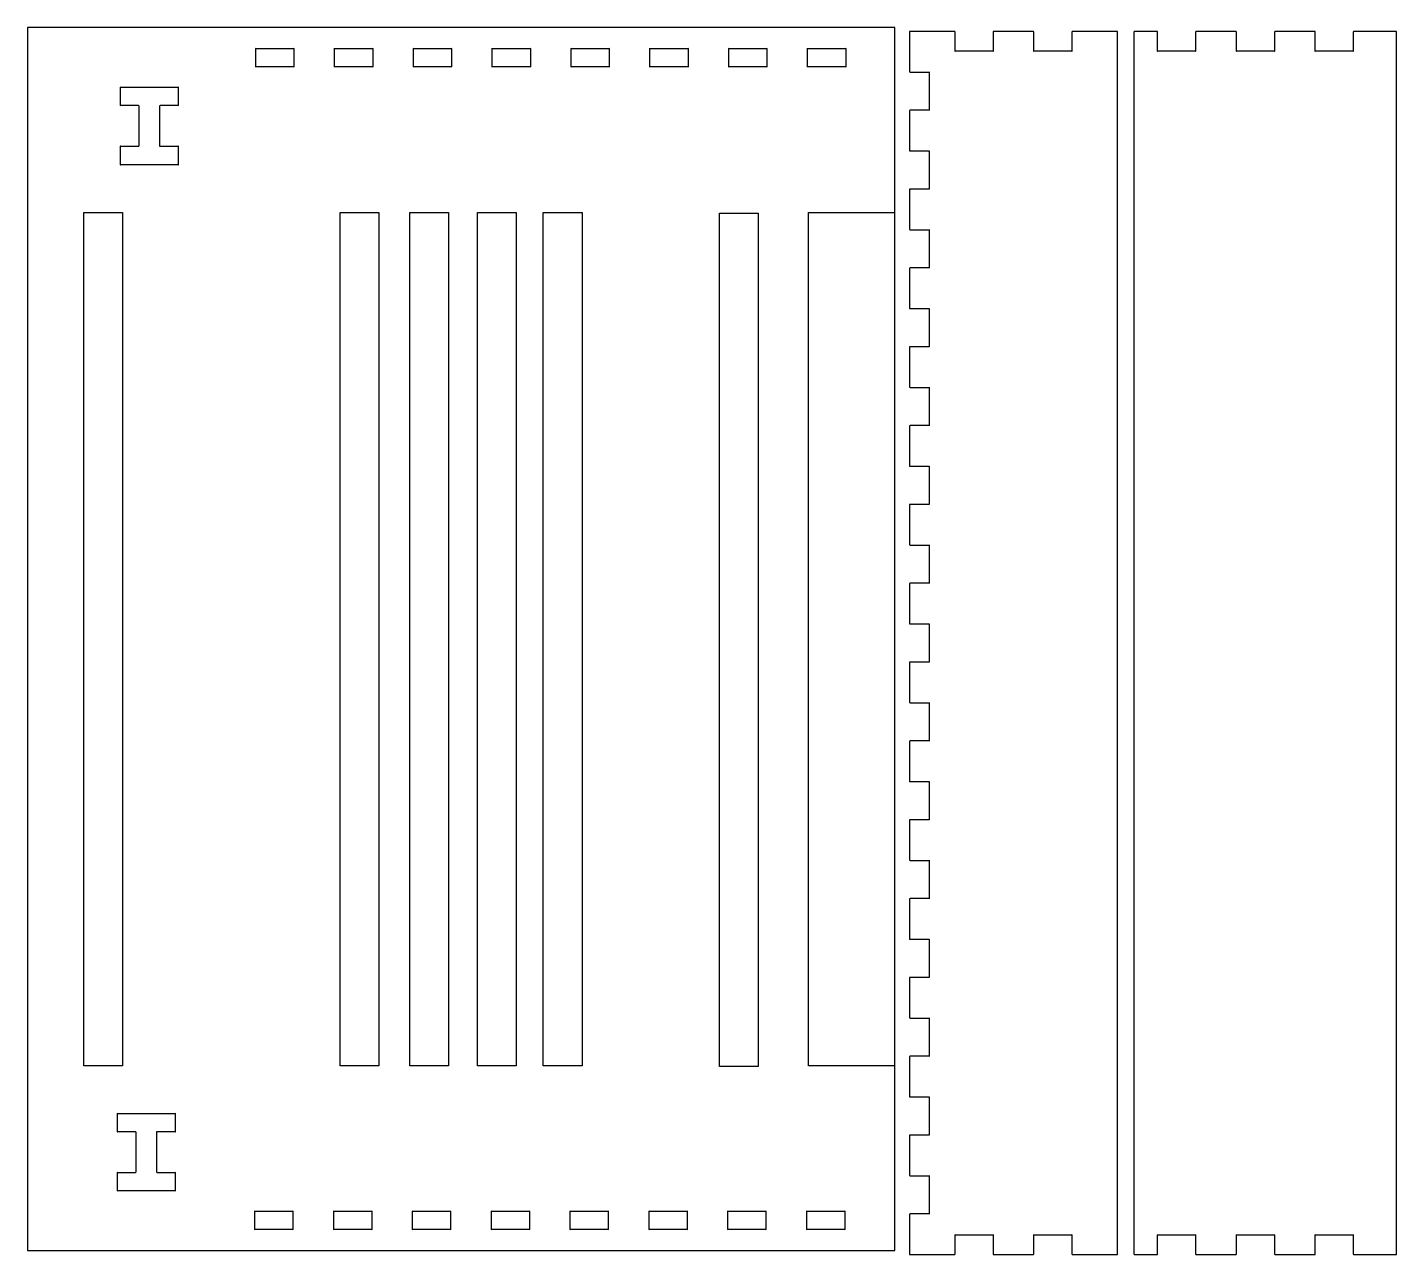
# Model space of a CAD drawing. Extents: x 10 to 462, y 22 to 354.
# Drawn here: x 15 to 223.4, y 167.6 to 354.4 of the extents above; entities that cross this region are included whole.
import ezdxf

# ---------------------------------------------------------------- set-up
doc = ezdxf.new("R2010")
doc.units = 0
doc.layers.get('0').update_dxf_attribs({"linetype": 'CONTINUOUS'})

msp = doc.modelspace()

# ---------------------------------------------------------------- linework, layer by layer
at = {"color": 7}
for p, q in [((146.929586, 354.425304), (15.07959, 354.425304)), ((14.97959, 354.325304), (14.97959, 351.325304)), ((147.029586, 351.325304), (147.029586, 354.325304)), ((149.236266, 353.72058), (149.236266, 350.72058)), ((156.086266, 353.82058), (149.336266, 353.82058)), ((156.186266, 350.82058), (156.186266, 353.72058)), ((161.986266, 353.72058), (161.986266, 350.82058)), ((168.086266, 353.82058), (162.086266, 353.82058)), ((168.186266, 350.82058), (168.186266, 353.72058)), ((173.986266, 353.72058), (173.986266, 350.82058)), ((180.836265, 353.82058), (174.086266, 353.82058)), ((180.936265, 350.72058), (180.936265, 353.72058)), ((183.427135, 353.72058), (183.427135, 350.72058)), ((186.917135, 353.82058), (183.527135, 353.82058)), ((187.017135, 350.82058), (187.017135, 353.72058)), ((192.817135, 353.72058), (192.817135, 350.82058)), ((198.917135, 353.82058), (192.917135, 353.82058)), ((199.017135, 350.82058), (199.017135, 353.72058)), ((204.817135, 353.72058), (204.817135, 350.82058)), ((210.917135, 353.82058), (204.917135, 353.82058)), ((211.017135, 350.82058), (211.017135, 353.72058)), ((216.817135, 353.72058), (216.817135, 350.82058)), ((220.307134, 353.82058), (216.917135, 353.82058)), ((223.307134, 353.82058), (220.307134, 353.82058)), ((223.407134, 350.72058), (223.407134, 353.72058)), ((14.97959, 351.325304), (14.97959, 171.325309)), ((147.029586, 171.325309), (147.029586, 351.325304)), ((149.236266, 350.72058), (149.236266, 347.72058)), ((161.986266, 350.82058), (156.186266, 350.82058)), ((173.986266, 350.82058), (168.186266, 350.82058)), ((180.936265, 170.720586), (180.936265, 350.72058)), ((183.427135, 350.72058), (183.427135, 170.720586)), ((192.817135, 350.82058), (187.017135, 350.82058)), ((204.817135, 350.82058), (199.017135, 350.82058)), ((216.817135, 350.82058), (211.017135, 350.82058)), ((223.407134, 170.720586), (223.407134, 350.72058)), ((149.336266, 347.62058), (152.236266, 347.62058)), ((152.236266, 347.62058), (152.236266, 341.82058)), ((149.236266, 341.72058), (149.236266, 335.720581)), ((152.236266, 341.82058), (149.336266, 341.82058)), ((149.336266, 335.620581), (152.236266, 335.620581)), ((152.236266, 335.620581), (152.236266, 329.820581)), ((149.236266, 329.720581), (149.236266, 323.720581)), ((152.236266, 329.820581), (149.336266, 329.820581)), ((23.55329, 326.272384), (29.447457, 326.272384)), ((23.55329, 196.378217), (23.55329, 326.272384)), ((29.447457, 326.272384), (29.447457, 196.378217)), ((62.597513, 326.272384), (68.49168, 326.272384)), ((62.597513, 196.378217), (62.597513, 326.272384)), ((68.49168, 326.272384), (68.49168, 196.378217)), ((73.175405, 326.272384), (79.069572, 326.272384)), ((73.175405, 196.378217), (73.175405, 326.272384)), ((79.069572, 326.272384), (79.069572, 196.378217)), ((83.482069, 326.272384), (89.376235, 326.272384)), ((83.482069, 196.378217), (83.482069, 326.272384)), ((89.376235, 326.272384), (89.376235, 196.378217)), ((93.5175, 326.272384), (99.411666, 326.272384)), ((93.5175, 196.378217), (93.5175, 326.272384)), ((99.411666, 326.272384), (99.411666, 196.378217)), ((120.349877, 326.139518), (126.244043, 326.139518)), ((120.349877, 196.245351), (120.349877, 326.139518)), ((126.244043, 326.139518), (126.244043, 196.245351)), ((133.905977, 326.272384), (146.987681, 326.272384)), ((133.905977, 196.378217), (133.905977, 326.272384)), ((146.987681, 326.272384), (146.987681, 196.378217)), ((149.336266, 323.620581), (152.236266, 323.620581)), ((152.236266, 323.620581), (152.236266, 317.820581)), ((149.236266, 317.720581), (149.236266, 311.720581)), ((152.236266, 317.820581), (149.336266, 317.820581)), ((149.336266, 311.620581), (152.236266, 311.620581)), ((152.236266, 311.620581), (152.236266, 305.820581)), ((149.236266, 305.720581), (149.236266, 299.720583)), ((152.236266, 305.820581), (149.336266, 305.820581)), ((149.336266, 299.620583), (152.236266, 299.620583)), ((152.236266, 299.620583), (152.236266, 293.820583)), ((149.236266, 293.720583), (149.236266, 287.720583)), ((152.236266, 293.820583), (149.336266, 293.820583)), ((149.336266, 287.620583), (152.236266, 287.620583)), ((152.236266, 287.620583), (152.236266, 281.820583)), ((149.236266, 281.720583), (149.236266, 275.720583)), ((152.236266, 281.820583), (149.336266, 281.820583)), ((149.336266, 275.620583), (152.236266, 275.620583)), ((152.236266, 275.620583), (152.236266, 269.820583)), ((149.236266, 269.720583), (149.236266, 263.720583)), ((152.236266, 269.820583), (149.336266, 269.820583)), ((149.336266, 263.620583), (152.236266, 263.620583)), ((152.236266, 263.620583), (152.236266, 257.820584)), ((149.236266, 257.720584), (149.236266, 251.720584)), ((152.236266, 257.820584), (149.336266, 257.820584)), ((149.336266, 251.620584), (152.236266, 251.620584)), ((152.236266, 251.620584), (152.236266, 245.820584)), ((149.236266, 245.720584), (149.236266, 239.720584)), ((152.236266, 245.820584), (149.336266, 245.820584)), ((149.336266, 239.620584), (152.236266, 239.620584)), ((152.236266, 239.620584), (152.236266, 233.820584)), ((149.236266, 233.720584), (149.236266, 227.720584)), ((152.236266, 233.820584), (149.336266, 233.820584)), ((149.336266, 227.620584), (152.236266, 227.620584)), ((152.236266, 227.620584), (152.236266, 221.820584)), ((149.236266, 221.720584), (149.236266, 215.720585)), ((152.236266, 221.820584), (149.336266, 221.820584)), ((149.336266, 215.620585), (152.236266, 215.620585)), ((152.236266, 215.620585), (152.236266, 209.820585)), ((149.236266, 209.720585), (149.236266, 203.720585)), ((152.236266, 209.820585), (149.336266, 209.820585)), ((149.336266, 203.620585), (152.236266, 203.620585)), ((152.236266, 203.620585), (152.236266, 197.820585)), ((29.447457, 196.378217), (23.55329, 196.378217)), ((68.49168, 196.378217), (62.597513, 196.378217)), ((79.069572, 196.378217), (73.175405, 196.378217)), ((89.376235, 196.378217), (83.482069, 196.378217)), ((99.411666, 196.378217), (93.5175, 196.378217)), ((126.244043, 196.245351), (120.349877, 196.245351)), ((146.987681, 196.378217), (133.905977, 196.378217)), ((149.236266, 197.720585), (149.236266, 191.720585)), ((152.236266, 197.820585), (149.336266, 197.820585)), ((149.336266, 191.620585), (152.236266, 191.620585)), ((152.236266, 191.620585), (152.236266, 185.820585)), ((149.236266, 185.720585), (149.236266, 179.720586)), ((152.236266, 185.820585), (149.336266, 185.820585)), ((149.336266, 179.620586), (152.236266, 179.620586)), ((152.236266, 179.620586), (152.236266, 173.820586)), ((149.236266, 173.720586), (149.236266, 170.720586)), ((152.236266, 173.820586), (149.336266, 173.820586)), ((14.97959, 171.325309), (14.97959, 168.325309)), ((147.029586, 168.325309), (147.029586, 171.325309)), ((149.236266, 170.720586), (149.236266, 167.720586)), ((156.186266, 167.720586), (156.186266, 170.620586)), ((156.186266, 170.620586), (161.986266, 170.620586)), ((161.986266, 170.620586), (161.986266, 167.720586)), ((168.186266, 167.720586), (168.186266, 170.620586)), ((168.186266, 170.620586), (173.986266, 170.620586)), ((173.986266, 170.620586), (173.986266, 167.720586)), ((180.936265, 167.720586), (180.936265, 170.720586)), ((183.427135, 170.720586), (183.427135, 167.720586)), ((187.017135, 167.720586), (187.017135, 170.620586)), ((187.017135, 170.620586), (192.817135, 170.620586)), ((192.817135, 170.620586), (192.817135, 167.720586)), ((199.017135, 167.720586), (199.017135, 170.620586)), ((199.017135, 170.620586), (204.817135, 170.620586)), ((204.817135, 170.620586), (204.817135, 167.720586)), ((211.017135, 167.720586), (211.017135, 170.620586)), ((211.017135, 170.620586), (216.817135, 170.620586)), ((216.817135, 170.620586), (216.817135, 167.720586)), ((223.407134, 167.720586), (223.407134, 170.720586)), ((15.07959, 168.225309), (146.929586, 168.225309)), ((149.336266, 167.620586), (156.086266, 167.620586)), ((162.086266, 167.620586), (168.086266, 167.620586)), ((174.086266, 167.620586), (180.836265, 167.620586)), ((183.527135, 167.620586), (186.917135, 167.620586)), ((192.917135, 167.620586), (198.917135, 167.620586)), ((204.917135, 167.620586), (210.917135, 167.620586)), ((216.917135, 167.620586), (220.307134, 167.620586)), ((220.307134, 167.620586), (223.307134, 167.620586))]:
    msp.add_line(p, q, dxfattribs=at)
at = {"color": 5}
for p, q in [((49.754589, 348.425304), (49.754589, 351.225304)), ((49.754589, 351.225304), (55.554589, 351.225304)), ((55.554589, 351.225304), (55.554589, 348.425304)), ((61.754588, 348.425304), (61.754588, 351.225304)), ((61.754588, 351.225304), (67.554588, 351.225304)), ((67.554588, 351.225304), (67.554588, 348.425304)), ((73.754588, 348.425304), (73.754588, 351.225304)), ((73.754588, 351.225304), (79.554588, 351.225304)), ((79.554588, 351.225304), (79.554588, 348.425304)), ((85.754588, 348.425304), (85.754588, 351.225304)), ((85.754588, 351.225304), (91.554588, 351.225304)), ((91.554588, 351.225304), (91.554588, 348.425304)), ((97.754588, 348.425304), (97.754588, 351.225304)), ((97.754588, 351.225304), (103.554587, 351.225304)), ((103.554587, 351.225304), (103.554587, 348.425304)), ((109.754587, 348.425304), (109.754587, 351.225304)), ((109.754587, 351.225304), (115.554587, 351.225304)), ((115.554587, 351.225304), (115.554587, 348.425304)), ((121.754587, 348.425304), (121.754587, 351.225304)), ((121.754587, 351.225304), (127.554587, 351.225304)), ((127.554587, 351.225304), (127.554587, 348.425304)), ((133.754587, 348.425304), (133.754587, 351.225304)), ((133.754587, 351.225304), (139.554587, 351.225304)), ((139.554587, 351.225304), (139.554587, 348.425304)), ((52.654589, 348.425304), (49.754589, 348.425304)), ((55.554589, 348.425304), (52.654589, 348.425304)), ((64.654588, 348.425304), (61.754588, 348.425304)), ((67.554588, 348.425304), (64.654588, 348.425304)), ((76.654588, 348.425304), (73.754588, 348.425304)), ((79.554588, 348.425304), (76.654588, 348.425304)), ((88.654588, 348.425304), (85.754588, 348.425304)), ((91.554588, 348.425304), (88.654588, 348.425304)), ((100.654587, 348.425304), (97.754588, 348.425304)), ((103.554587, 348.425304), (100.654587, 348.425304)), ((112.654587, 348.425304), (109.754587, 348.425304)), ((115.554587, 348.425304), (112.654587, 348.425304)), ((124.654587, 348.425304), (121.754587, 348.425304)), ((127.554587, 348.425304), (124.654587, 348.425304)), ((136.654587, 348.425304), (133.754587, 348.425304)), ((139.554587, 348.425304), (136.654587, 348.425304)), ((29.129589, 342.525304), (29.129589, 345.325304)), ((29.129589, 345.325304), (33.529589, 345.325304)), ((33.529589, 345.325304), (37.929589, 345.325304)), ((37.929589, 345.325304), (37.929589, 342.525304)), ((31.879589, 342.525304), (29.129589, 342.525304)), ((31.979589, 336.425305), (31.979589, 342.425304)), ((35.079589, 342.425304), (35.079589, 336.425305)), ((37.929589, 342.525304), (35.179589, 342.525304)), ((29.129589, 333.525305), (29.129589, 336.325305)), ((29.129589, 336.325305), (31.879589, 336.325305)), ((35.179589, 336.325305), (37.929589, 336.325305)), ((37.929589, 336.325305), (37.929589, 333.525305)), ((37.929589, 333.525305), (29.129589, 333.525305)), ((28.679589, 186.325308), (28.679589, 189.125308)), ((28.679589, 189.125308), (37.479589, 189.125308)), ((37.479589, 189.125308), (37.479589, 186.325308)), ((31.429589, 186.325308), (28.679589, 186.325308)), ((31.529589, 180.225308), (31.529589, 186.225308)), ((34.629589, 186.225308), (34.629589, 180.225308)), ((37.479589, 186.325308), (34.729589, 186.325308)), ((28.679589, 177.325309), (28.679589, 180.125309)), ((28.679589, 180.125309), (31.429589, 180.125309)), ((34.729589, 180.125309), (37.479589, 180.125309)), ((37.479589, 180.125309), (37.479589, 177.325309)), ((33.079589, 177.325309), (28.679589, 177.325309)), ((37.479589, 177.325309), (33.079589, 177.325309)), ((49.604589, 171.425309), (49.604589, 174.225309)), ((49.604589, 174.225309), (52.504589, 174.225309)), ((52.504589, 174.225309), (55.404589, 174.225309)), ((55.404589, 174.225309), (55.404589, 171.425309)), ((61.604588, 171.425309), (61.604588, 174.225309)), ((61.604588, 174.225309), (64.504588, 174.225309)), ((64.504588, 174.225309), (67.404588, 174.225309)), ((67.404588, 174.225309), (67.404588, 171.425309)), ((73.604588, 171.425309), (73.604588, 174.225309)), ((73.604588, 174.225309), (76.504588, 174.225309)), ((76.504588, 174.225309), (79.404588, 174.225309)), ((79.404588, 174.225309), (79.404588, 171.425309)), ((85.604588, 171.425309), (85.604588, 174.225309)), ((85.604588, 174.225309), (88.504588, 174.225309)), ((88.504588, 174.225309), (91.404588, 174.225309)), ((91.404588, 174.225309), (91.404588, 171.425309)), ((97.604588, 171.425309), (97.604588, 174.225309)), ((97.604588, 174.225309), (100.504587, 174.225309)), ((100.504587, 174.225309), (103.404587, 174.225309)), ((103.404587, 174.225309), (103.404587, 171.425309)), ((109.604587, 171.425309), (109.604587, 174.225309)), ((109.604587, 174.225309), (112.504587, 174.225309)), ((112.504587, 174.225309), (115.404587, 174.225309)), ((115.404587, 174.225309), (115.404587, 171.425309)), ((121.604587, 171.425309), (121.604587, 174.225309)), ((121.604587, 174.225309), (124.504587, 174.225309)), ((124.504587, 174.225309), (127.404587, 174.225309)), ((127.404587, 174.225309), (127.404587, 171.425309)), ((133.604587, 171.425309), (133.604587, 174.225309)), ((133.604587, 174.225309), (136.504587, 174.225309)), ((136.504587, 174.225309), (139.404587, 174.225309)), ((139.404587, 174.225309), (139.404587, 171.425309)), ((55.404589, 171.425309), (49.604589, 171.425309)), ((67.404588, 171.425309), (61.604588, 171.425309)), ((79.404588, 171.425309), (73.604588, 171.425309)), ((91.404588, 171.425309), (85.604588, 171.425309)), ((103.404587, 171.425309), (97.604588, 171.425309)), ((115.404587, 171.425309), (109.604587, 171.425309)), ((127.404587, 171.425309), (121.604587, 171.425309)), ((139.404587, 171.425309), (133.604587, 171.425309))]:
    msp.add_line(p, q, dxfattribs=at)
at = {"color": 7}
for points in [[(15.07959, 354.425304), (15.02359, 354.425304), (14.97959, 354.380304), (14.97959, 354.325304)], [(147.029586, 354.325304), (147.029586, 354.380304), (146.984586, 354.425304), (146.929586, 354.425304)], [(149.336266, 353.82058), (149.281266, 353.82058), (149.236266, 353.77558), (149.236266, 353.72058)], [(156.186266, 353.72058), (156.186266, 353.77558), (156.141266, 353.82058), (156.086266, 353.82058)], [(162.086266, 353.82058), (162.031266, 353.82058), (161.986266, 353.77558), (161.986266, 353.72058)], [(168.186266, 353.72058), (168.186266, 353.77558), (168.141266, 353.82058), (168.086266, 353.82058)], [(174.086266, 353.82058), (174.031266, 353.82058), (173.986266, 353.77558), (173.986266, 353.72058)], [(180.936265, 353.72058), (180.936265, 353.77558), (180.891265, 353.82058), (180.836265, 353.82058)], [(183.527135, 353.82058), (183.471135, 353.82058), (183.427135, 353.77558), (183.427135, 353.72058)], [(187.017135, 353.72058), (187.017135, 353.77558), (186.972135, 353.82058), (186.917135, 353.82058)], [(192.917135, 353.82058), (192.861135, 353.82058), (192.817135, 353.77558), (192.817135, 353.72058)], [(199.017135, 353.72058), (199.017135, 353.77558), (198.972135, 353.82058), (198.917135, 353.82058)], [(204.917135, 353.82058), (204.861135, 353.82058), (204.817135, 353.77558), (204.817135, 353.72058)], [(211.017135, 353.72058), (211.017135, 353.77558), (210.972135, 353.82058), (210.917135, 353.82058)], [(216.917135, 353.82058), (216.861135, 353.82058), (216.817135, 353.77558), (216.817135, 353.72058)], [(223.407134, 353.72058), (223.407134, 353.77558), (223.362134, 353.82058), (223.307134, 353.82058)], [(156.186266, 350.82058), (156.086266, 350.82058), (156.186266, 350.72058), (156.186266, 350.82058)], [(161.986266, 350.82058), (161.986266, 350.72058), (162.086266, 350.82058), (161.986266, 350.82058)], [(168.186266, 350.82058), (168.086266, 350.82058), (168.186266, 350.72058), (168.186266, 350.82058)], [(173.986266, 350.82058), (173.986266, 350.72058), (174.086266, 350.82058), (173.986266, 350.82058)], [(187.017135, 350.82058), (186.917135, 350.82058), (187.017135, 350.72058), (187.017135, 350.82058)], [(192.817135, 350.82058), (192.817135, 350.72058), (192.917135, 350.82058), (192.817135, 350.82058)], [(199.017135, 350.82058), (198.917135, 350.82058), (199.017135, 350.72058), (199.017135, 350.82058)], [(204.817135, 350.82058), (204.817135, 350.72058), (204.917135, 350.82058), (204.817135, 350.82058)], [(211.017135, 350.82058), (210.917135, 350.82058), (211.017135, 350.72058), (211.017135, 350.82058)], [(216.817135, 350.82058), (216.817135, 350.72058), (216.917135, 350.82058), (216.817135, 350.82058)], [(149.236266, 347.72058), (149.236266, 347.66558), (149.281266, 347.62058), (149.336266, 347.62058)], [(152.236266, 347.62058), (152.336266, 347.62058), (152.236266, 347.72058), (152.236266, 347.62058)], [(149.336266, 341.82058), (149.281266, 341.82058), (149.236266, 341.77558), (149.236266, 341.72058)], [(152.236266, 341.82058), (152.236266, 341.72058), (152.336266, 341.82058), (152.236266, 341.82058)], [(149.236266, 335.720581), (149.236266, 335.665581), (149.281266, 335.620581), (149.336266, 335.620581)], [(152.236266, 335.620581), (152.336266, 335.620581), (152.236266, 335.720581), (152.236266, 335.620581)], [(149.336266, 329.820581), (149.281266, 329.820581), (149.236266, 329.775581), (149.236266, 329.720581)], [(152.236266, 329.820581), (152.236266, 329.720581), (152.336266, 329.820581), (152.236266, 329.820581)], [(149.236266, 323.720581), (149.236266, 323.665581), (149.281266, 323.620581), (149.336266, 323.620581)], [(152.236266, 323.620581), (152.336266, 323.620581), (152.236266, 323.720581), (152.236266, 323.620581)], [(149.336266, 317.820581), (149.281266, 317.820581), (149.236266, 317.775581), (149.236266, 317.720581)], [(152.236266, 317.820581), (152.236266, 317.720581), (152.336266, 317.820581), (152.236266, 317.820581)], [(149.236266, 311.720581), (149.236266, 311.665581), (149.281266, 311.620581), (149.336266, 311.620581)], [(152.236266, 311.620581), (152.336266, 311.620581), (152.236266, 311.720581), (152.236266, 311.620581)], [(149.336266, 305.820581), (149.281266, 305.820581), (149.236266, 305.775581), (149.236266, 305.720581)], [(152.236266, 305.820581), (152.236266, 305.720581), (152.336266, 305.820581), (152.236266, 305.820581)], [(149.236266, 299.720583), (149.236266, 299.665583), (149.281266, 299.620583), (149.336266, 299.620583)], [(152.236266, 299.620583), (152.336266, 299.620583), (152.236266, 299.720583), (152.236266, 299.620583)], [(149.336266, 293.820583), (149.281266, 293.820583), (149.236266, 293.775583), (149.236266, 293.720583)], [(152.236266, 293.820583), (152.236266, 293.720583), (152.336266, 293.820583), (152.236266, 293.820583)], [(149.236266, 287.720583), (149.236266, 287.665583), (149.281266, 287.620583), (149.336266, 287.620583)], [(152.236266, 287.620583), (152.336266, 287.620583), (152.236266, 287.720583), (152.236266, 287.620583)], [(149.336266, 281.820583), (149.281266, 281.820583), (149.236266, 281.775583), (149.236266, 281.720583)], [(152.236266, 281.820583), (152.236266, 281.720583), (152.336266, 281.820583), (152.236266, 281.820583)], [(149.236266, 275.720583), (149.236266, 275.665583), (149.281266, 275.620583), (149.336266, 275.620583)], [(152.236266, 275.620583), (152.336266, 275.620583), (152.236266, 275.720583), (152.236266, 275.620583)], [(149.336266, 269.820583), (149.281266, 269.820583), (149.236266, 269.775583), (149.236266, 269.720583)], [(152.236266, 269.820583), (152.236266, 269.720583), (152.336266, 269.820583), (152.236266, 269.820583)], [(149.236266, 263.720583), (149.236266, 263.665583), (149.281266, 263.620583), (149.336266, 263.620583)], [(152.236266, 263.620583), (152.336266, 263.620583), (152.236266, 263.720583), (152.236266, 263.620583)], [(149.336266, 257.820584), (149.281266, 257.820584), (149.236266, 257.775584), (149.236266, 257.720584)], [(152.236266, 257.820584), (152.236266, 257.720584), (152.336266, 257.820584), (152.236266, 257.820584)], [(149.236266, 251.720584), (149.236266, 251.665584), (149.281266, 251.620584), (149.336266, 251.620584)], [(152.236266, 251.620584), (152.336266, 251.620584), (152.236266, 251.720584), (152.236266, 251.620584)], [(149.336266, 245.820584), (149.281266, 245.820584), (149.236266, 245.775584), (149.236266, 245.720584)], [(152.236266, 245.820584), (152.236266, 245.720584), (152.336266, 245.820584), (152.236266, 245.820584)], [(149.236266, 239.720584), (149.236266, 239.665584), (149.281266, 239.620584), (149.336266, 239.620584)], [(152.236266, 239.620584), (152.336266, 239.620584), (152.236266, 239.720584), (152.236266, 239.620584)], [(149.336266, 233.820584), (149.281266, 233.820584), (149.236266, 233.775584), (149.236266, 233.720584)], [(152.236266, 233.820584), (152.236266, 233.720584), (152.336266, 233.820584), (152.236266, 233.820584)], [(149.236266, 227.720584), (149.236266, 227.665584), (149.281266, 227.620584), (149.336266, 227.620584)], [(152.236266, 227.620584), (152.336266, 227.620584), (152.236266, 227.720584), (152.236266, 227.620584)], [(149.336266, 221.820584), (149.281266, 221.820584), (149.236266, 221.775584), (149.236266, 221.720584)], [(152.236266, 221.820584), (152.236266, 221.720584), (152.336266, 221.820584), (152.236266, 221.820584)], [(149.236266, 215.720585), (149.236266, 215.665585), (149.281266, 215.620585), (149.336266, 215.620585)], [(152.236266, 215.620585), (152.336266, 215.620585), (152.236266, 215.720585), (152.236266, 215.620585)], [(149.336266, 209.820585), (149.281266, 209.820585), (149.236266, 209.775585), (149.236266, 209.720585)], [(152.236266, 209.820585), (152.236266, 209.720585), (152.336266, 209.820585), (152.236266, 209.820585)], [(149.236266, 203.720585), (149.236266, 203.665585), (149.281266, 203.620585), (149.336266, 203.620585)], [(152.236266, 203.620585), (152.336266, 203.620585), (152.236266, 203.720585), (152.236266, 203.620585)], [(149.336266, 197.820585), (149.281266, 197.820585), (149.236266, 197.775585), (149.236266, 197.720585)], [(152.236266, 197.820585), (152.236266, 197.720585), (152.336266, 197.820585), (152.236266, 197.820585)], [(149.236266, 191.720585), (149.236266, 191.665585), (149.281266, 191.620585), (149.336266, 191.620585)], [(152.236266, 191.620585), (152.336266, 191.620585), (152.236266, 191.720585), (152.236266, 191.620585)], [(149.336266, 185.820585), (149.281266, 185.820585), (149.236266, 185.775585), (149.236266, 185.720585)], [(152.236266, 185.820585), (152.236266, 185.720585), (152.336266, 185.820585), (152.236266, 185.820585)], [(149.236266, 179.720586), (149.236266, 179.665586), (149.281266, 179.620586), (149.336266, 179.620586)], [(152.236266, 179.620586), (152.336266, 179.620586), (152.236266, 179.720586), (152.236266, 179.620586)], [(149.336266, 173.820586), (149.281266, 173.820586), (149.236266, 173.775586), (149.236266, 173.720586)], [(152.236266, 173.820586), (152.236266, 173.720586), (152.336266, 173.820586), (152.236266, 173.820586)], [(156.186266, 170.620586), (156.186266, 170.720586), (156.086266, 170.620586), (156.186266, 170.620586)], [(161.986266, 170.620586), (162.086266, 170.620586), (161.986266, 170.720586), (161.986266, 170.620586)], [(168.186266, 170.620586), (168.186266, 170.720586), (168.086266, 170.620586), (168.186266, 170.620586)], [(173.986266, 170.620586), (174.086266, 170.620586), (173.986266, 170.720586), (173.986266, 170.620586)], [(187.017135, 170.620586), (187.017135, 170.720586), (186.917135, 170.620586), (187.017135, 170.620586)], [(192.817135, 170.620586), (192.917135, 170.620586), (192.817135, 170.720586), (192.817135, 170.620586)], [(199.017135, 170.620586), (199.017135, 170.720586), (198.917135, 170.620586), (199.017135, 170.620586)], [(204.817135, 170.620586), (204.917135, 170.620586), (204.817135, 170.720586), (204.817135, 170.620586)], [(211.017135, 170.620586), (211.017135, 170.720586), (210.917135, 170.620586), (211.017135, 170.620586)], [(216.817135, 170.620586), (216.917135, 170.620586), (216.817135, 170.720586), (216.817135, 170.620586)], [(14.97959, 168.325309), (14.97959, 168.270309), (15.02359, 168.225309), (15.07959, 168.225309)], [(146.929586, 168.225309), (146.984586, 168.225309), (147.029586, 168.270309), (147.029586, 168.325309)], [(149.236266, 167.720586), (149.236266, 167.665586), (149.281266, 167.620586), (149.336266, 167.620586)], [(156.086266, 167.620586), (156.141266, 167.620586), (156.186266, 167.665586), (156.186266, 167.720586)], [(161.986266, 167.720586), (161.986266, 167.665586), (162.031266, 167.620586), (162.086266, 167.620586)], [(168.086266, 167.620586), (168.141266, 167.620586), (168.186266, 167.665586), (168.186266, 167.720586)], [(173.986266, 167.720586), (173.986266, 167.665586), (174.031266, 167.620586), (174.086266, 167.620586)], [(180.836265, 167.620586), (180.891265, 167.620586), (180.936265, 167.665586), (180.936265, 167.720586)], [(183.427135, 167.720586), (183.427135, 167.665586), (183.471135, 167.620586), (183.527135, 167.620586)], [(186.917135, 167.620586), (186.972135, 167.620586), (187.017135, 167.665586), (187.017135, 167.720586)], [(192.817135, 167.720586), (192.817135, 167.665586), (192.861135, 167.620586), (192.917135, 167.620586)], [(198.917135, 167.620586), (198.972135, 167.620586), (199.017135, 167.665586), (199.017135, 167.720586)], [(204.817135, 167.720586), (204.817135, 167.665586), (204.861135, 167.620586), (204.917135, 167.620586)], [(210.917135, 167.620586), (210.972135, 167.620586), (211.017135, 167.665586), (211.017135, 167.720586)], [(216.817135, 167.720586), (216.817135, 167.665586), (216.861135, 167.620586), (216.917135, 167.620586)], [(223.307134, 167.620586), (223.362134, 167.620586), (223.407134, 167.665586), (223.407134, 167.720586)]]:
    msp.add_open_spline(points, degree=3, dxfattribs=at)
at = {"color": 5}
for points in [[(49.754589, 351.225304), (49.754589, 351.325304), (49.654589, 351.225304), (49.754589, 351.225304)], [(55.554589, 351.225304), (55.654589, 351.225304), (55.554589, 351.325304), (55.554589, 351.225304)], [(61.754588, 351.225304), (61.754588, 351.325304), (61.654588, 351.225304), (61.754588, 351.225304)], [(67.554588, 351.225304), (67.654588, 351.225304), (67.554588, 351.325304), (67.554588, 351.225304)], [(73.754588, 351.225304), (73.754588, 351.325304), (73.654588, 351.225304), (73.754588, 351.225304)], [(79.554588, 351.225304), (79.654588, 351.225304), (79.554588, 351.325304), (79.554588, 351.225304)], [(85.754588, 351.225304), (85.754588, 351.325304), (85.654588, 351.225304), (85.754588, 351.225304)], [(91.554588, 351.225304), (91.654588, 351.225304), (91.554588, 351.325304), (91.554588, 351.225304)], [(97.754588, 351.225304), (97.754588, 351.325304), (97.654588, 351.225304), (97.754588, 351.225304)], [(103.554587, 351.225304), (103.654587, 351.225304), (103.554587, 351.325304), (103.554587, 351.225304)], [(109.754587, 351.225304), (109.754587, 351.325304), (109.654587, 351.225304), (109.754587, 351.225304)], [(115.554587, 351.225304), (115.654587, 351.225304), (115.554587, 351.325304), (115.554587, 351.225304)], [(121.754587, 351.225304), (121.754587, 351.325304), (121.654587, 351.225304), (121.754587, 351.225304)], [(127.554587, 351.225304), (127.654587, 351.225304), (127.554587, 351.325304), (127.554587, 351.225304)], [(133.754587, 351.225304), (133.754587, 351.325304), (133.654587, 351.225304), (133.754587, 351.225304)], [(139.554587, 351.225304), (139.654587, 351.225304), (139.554587, 351.325304), (139.554587, 351.225304)], [(49.754589, 348.425304), (49.654589, 348.425304), (49.754589, 348.325304), (49.754589, 348.425304)], [(55.554589, 348.425304), (55.554589, 348.325304), (55.654589, 348.425304), (55.554589, 348.425304)], [(61.754588, 348.425304), (61.654588, 348.425304), (61.754588, 348.325304), (61.754588, 348.425304)], [(67.554588, 348.425304), (67.554588, 348.325304), (67.654588, 348.425304), (67.554588, 348.425304)], [(73.754588, 348.425304), (73.654588, 348.425304), (73.754588, 348.325304), (73.754588, 348.425304)], [(79.554588, 348.425304), (79.554588, 348.325304), (79.654588, 348.425304), (79.554588, 348.425304)], [(85.754588, 348.425304), (85.654588, 348.425304), (85.754588, 348.325304), (85.754588, 348.425304)], [(91.554588, 348.425304), (91.554588, 348.325304), (91.654588, 348.425304), (91.554588, 348.425304)], [(97.754588, 348.425304), (97.654588, 348.425304), (97.754588, 348.325304), (97.754588, 348.425304)], [(103.554587, 348.425304), (103.554587, 348.325304), (103.654587, 348.425304), (103.554587, 348.425304)], [(109.754587, 348.425304), (109.654587, 348.425304), (109.754587, 348.325304), (109.754587, 348.425304)], [(115.554587, 348.425304), (115.554587, 348.325304), (115.654587, 348.425304), (115.554587, 348.425304)], [(121.754587, 348.425304), (121.654587, 348.425304), (121.754587, 348.325304), (121.754587, 348.425304)], [(127.554587, 348.425304), (127.554587, 348.325304), (127.654587, 348.425304), (127.554587, 348.425304)], [(133.754587, 348.425304), (133.654587, 348.425304), (133.754587, 348.325304), (133.754587, 348.425304)], [(139.554587, 348.425304), (139.554587, 348.325304), (139.654587, 348.425304), (139.554587, 348.425304)], [(29.129589, 345.325304), (29.129589, 345.425304), (29.029589, 345.325304), (29.129589, 345.325304)], [(37.929589, 345.325304), (38.029589, 345.325304), (37.929589, 345.425304), (37.929589, 345.325304)], [(29.129589, 342.525304), (29.029589, 342.525304), (29.129589, 342.425304), (29.129589, 342.525304)], [(31.979589, 342.425304), (31.979589, 342.480304), (31.934589, 342.525304), (31.879589, 342.525304)], [(35.179589, 342.525304), (35.123589, 342.525304), (35.079589, 342.480304), (35.079589, 342.425304)], [(37.929589, 342.525304), (37.929589, 342.425304), (38.029589, 342.525304), (37.929589, 342.525304)], [(29.129589, 336.325305), (29.129589, 336.425305), (29.029589, 336.325305), (29.129589, 336.325305)], [(31.879589, 336.325305), (31.934589, 336.325305), (31.979589, 336.370305), (31.979589, 336.425305)], [(35.079589, 336.425305), (35.079589, 336.370305), (35.123589, 336.325305), (35.179589, 336.325305)], [(37.929589, 336.325305), (38.029589, 336.325305), (37.929589, 336.425305), (37.929589, 336.325305)], [(29.129589, 333.525305), (29.029589, 333.525305), (29.129589, 333.425305), (29.129589, 333.525305)], [(37.929589, 333.525305), (37.929589, 333.425305), (38.029589, 333.525305), (37.929589, 333.525305)], [(28.679589, 189.125308), (28.679589, 189.225308), (28.579589, 189.125308), (28.679589, 189.125308)], [(37.479589, 189.125308), (37.579589, 189.125308), (37.479589, 189.225308), (37.479589, 189.125308)], [(28.679589, 186.325308), (28.579589, 186.325308), (28.679589, 186.225308), (28.679589, 186.325308)], [(31.529589, 186.225308), (31.529589, 186.280308), (31.484589, 186.325308), (31.429589, 186.325308)], [(34.729589, 186.325308), (34.673589, 186.325308), (34.629589, 186.280308), (34.629589, 186.225308)], [(37.479589, 186.325308), (37.479589, 186.225308), (37.579589, 186.325308), (37.479589, 186.325308)], [(28.679589, 180.125309), (28.679589, 180.225308), (28.579589, 180.125309), (28.679589, 180.125309)], [(31.429589, 180.125309), (31.484589, 180.125309), (31.529589, 180.170308), (31.529589, 180.225308)], [(34.629589, 180.225308), (34.629589, 180.170308), (34.673589, 180.125309), (34.729589, 180.125309)], [(37.479589, 180.125309), (37.579589, 180.125309), (37.479589, 180.225308), (37.479589, 180.125309)], [(28.679589, 177.325309), (28.579589, 177.325309), (28.679589, 177.225309), (28.679589, 177.325309)], [(37.479589, 177.325309), (37.479589, 177.225309), (37.579589, 177.325309), (37.479589, 177.325309)], [(49.604589, 174.225309), (49.604589, 174.325309), (49.504589, 174.225309), (49.604589, 174.225309)], [(55.404589, 174.225309), (55.504589, 174.225309), (55.404589, 174.325309), (55.404589, 174.225309)], [(61.604588, 174.225309), (61.604588, 174.325309), (61.504588, 174.225309), (61.604588, 174.225309)], [(67.404588, 174.225309), (67.504588, 174.225309), (67.404588, 174.325309), (67.404588, 174.225309)], [(73.604588, 174.225309), (73.604588, 174.325309), (73.504588, 174.225309), (73.604588, 174.225309)], [(79.404588, 174.225309), (79.504588, 174.225309), (79.404588, 174.325309), (79.404588, 174.225309)], [(85.604588, 174.225309), (85.604588, 174.325309), (85.504588, 174.225309), (85.604588, 174.225309)], [(91.404588, 174.225309), (91.504588, 174.225309), (91.404588, 174.325309), (91.404588, 174.225309)], [(97.604588, 174.225309), (97.604588, 174.325309), (97.504588, 174.225309), (97.604588, 174.225309)], [(103.404587, 174.225309), (103.504587, 174.225309), (103.404587, 174.325309), (103.404587, 174.225309)], [(109.604587, 174.225309), (109.604587, 174.325309), (109.504587, 174.225309), (109.604587, 174.225309)], [(115.404587, 174.225309), (115.504587, 174.225309), (115.404587, 174.325309), (115.404587, 174.225309)], [(121.604587, 174.225309), (121.604587, 174.325309), (121.504587, 174.225309), (121.604587, 174.225309)], [(127.404587, 174.225309), (127.504587, 174.225309), (127.404587, 174.325309), (127.404587, 174.225309)], [(133.604587, 174.225309), (133.604587, 174.325309), (133.504587, 174.225309), (133.604587, 174.225309)], [(139.404587, 174.225309), (139.504587, 174.225309), (139.404587, 174.325309), (139.404587, 174.225309)], [(49.604589, 171.425309), (49.504589, 171.425309), (49.604589, 171.325309), (49.604589, 171.425309)], [(55.404589, 171.425309), (55.404589, 171.325309), (55.504589, 171.425309), (55.404589, 171.425309)], [(61.604588, 171.425309), (61.504588, 171.425309), (61.604588, 171.325309), (61.604588, 171.425309)], [(67.404588, 171.425309), (67.404588, 171.325309), (67.504588, 171.425309), (67.404588, 171.425309)], [(73.604588, 171.425309), (73.504588, 171.425309), (73.604588, 171.325309), (73.604588, 171.425309)], [(79.404588, 171.425309), (79.404588, 171.325309), (79.504588, 171.425309), (79.404588, 171.425309)], [(85.604588, 171.425309), (85.504588, 171.425309), (85.604588, 171.325309), (85.604588, 171.425309)], [(91.404588, 171.425309), (91.404588, 171.325309), (91.504588, 171.425309), (91.404588, 171.425309)], [(97.604588, 171.425309), (97.504588, 171.425309), (97.604588, 171.325309), (97.604588, 171.425309)], [(103.404587, 171.425309), (103.404587, 171.325309), (103.504587, 171.425309), (103.404587, 171.425309)], [(109.604587, 171.425309), (109.504587, 171.425309), (109.604587, 171.325309), (109.604587, 171.425309)], [(115.404587, 171.425309), (115.404587, 171.325309), (115.504587, 171.425309), (115.404587, 171.425309)], [(121.604587, 171.425309), (121.504587, 171.425309), (121.604587, 171.325309), (121.604587, 171.425309)], [(127.404587, 171.425309), (127.404587, 171.325309), (127.504587, 171.425309), (127.404587, 171.425309)], [(133.604587, 171.425309), (133.504587, 171.425309), (133.604587, 171.325309), (133.604587, 171.425309)], [(139.404587, 171.425309), (139.404587, 171.325309), (139.504587, 171.425309), (139.404587, 171.425309)]]:
    msp.add_open_spline(points, degree=3, dxfattribs=at)

doc.saveas('drawing.dxf')
